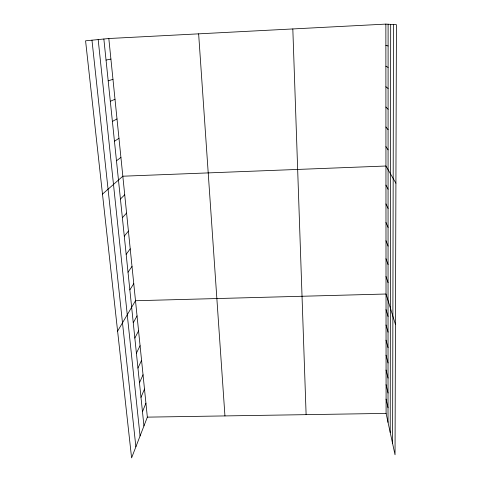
<?xml version="1.0" encoding="UTF-8"?>
<svg xmlns="http://www.w3.org/2000/svg" width="482" height="482" viewBox="0 0 482 482"><rect width="100%" height="100%" fill="white"/><g stroke="black" fill="none" stroke-linecap="round" stroke-linejoin="round"><path stroke-width="0.72" d="M388.022 422.328L388.106 24.221M390.215 432.493L390.685 24.365M392.601 443.518L393.511 24.516M108.818 38.518L147.347 417.135L131.592 457.9L85.573 40.819L108.818 38.518L385.859 24.1L396.427 24.678L395.035 454.797L386.094 413.399L385.859 24.1M142.473 411.736L145.925 403.187M140.979 397.361L144.492 389.07M139.473 382.804L143.04 374.791M137.948 368.067L141.563 360.331M136.4 353.155L140.075 345.702M134.84 338.051L138.569 330.893M133.255 322.759L137.045 315.903M117.608 331.14L135.502 300.732L386.022 294.014L395.457 324.482M129.845 289.869L133.767 283.675M128.019 272.216L132.008 266.389M126.164 254.309L130.224 248.857M124.284 236.144L128.411 231.083M122.374 217.719L126.579 213.05M120.434 199.024L124.718 194.764M102.485 194.113L122.832 176.213L385.943 166.013L395.915 183.214M116.475 160.795L120.916 157.397M114.451 141.256L118.97 138.31M112.396 121.422L116.999 118.934M110.312 101.286L114.999 99.28M108.197 80.843L112.969 79.325M106.046 60.087L110.908 59.075M147.347 417.135L386.094 413.399M385.871 45.308L388.1 45.989M385.883 66.197L388.094 67.414M385.895 86.766L388.094 88.507M385.907 107.022L388.088 109.275M385.919 126.983L388.082 129.718M385.931 146.642L388.076 149.86M385.955 185.1L388.07 189.227M385.968 203.91L388.064 208.471M385.98 222.449L388.064 227.432M385.986 240.723L388.058 246.115M385.998 258.738L388.052 264.528M386.01 276.499L388.052 282.669M386.028 309.589L388.046 316.463M386.04 324.976L388.04 332.164M386.046 340.172L388.034 347.667M386.058 355.174L388.034 362.976M386.064 370.001L388.028 378.093M386.076 384.642L388.028 393.023M386.082 399.108L388.022 407.766M91.972 40.187L135.882 446.814M98.177 39.572L140.069 435.963M103.859 39.012L143.943 425.943M198.638 33.842L224.943 415.924M292.821 28.944L306.112 414.653"/></g></svg>
